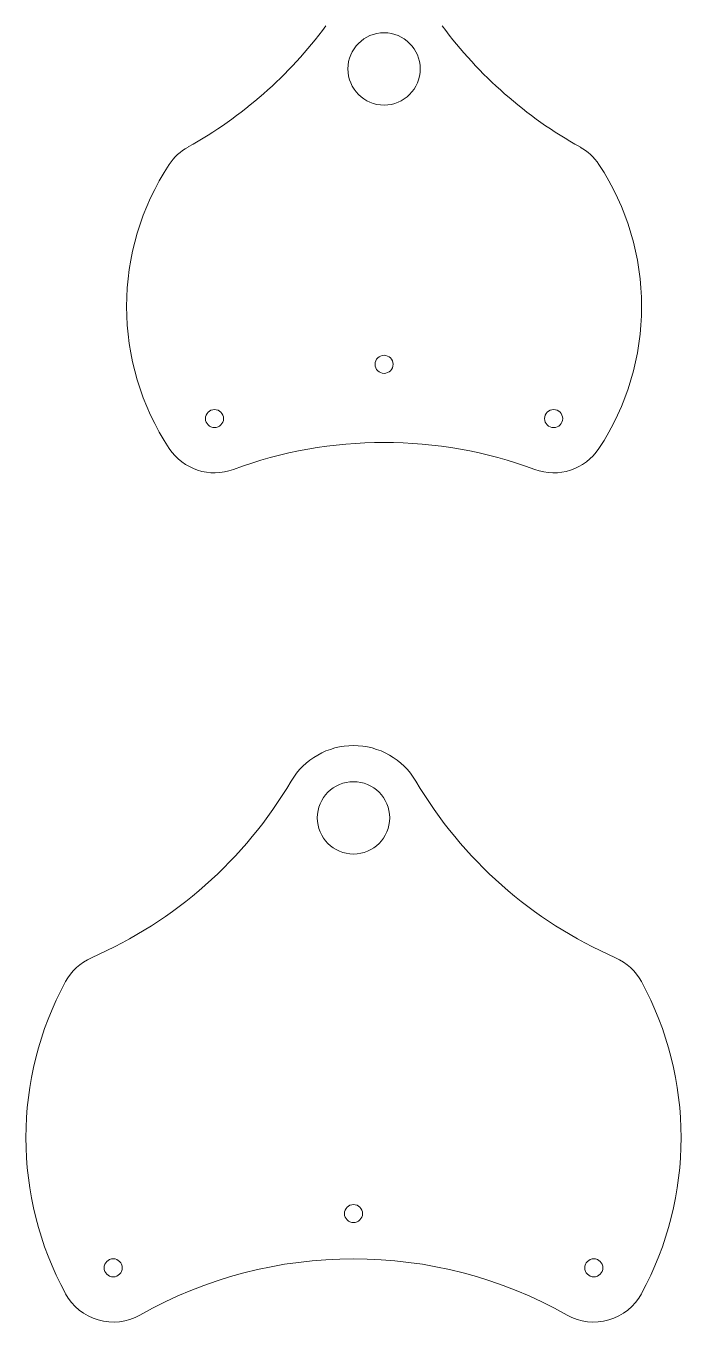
# Model space of a CAD drawing. Header units: inches. Extents: x 0 to 44.3, y 0 to 33.7.
# Drawn here: x 20.53 to 24.1, y 10.95 to 18.01 of the extents above; entities that cross this region are included whole.
import ezdxf

# ---------------------------------------------------------------- set-up
doc = ezdxf.new("R2010")
doc.units = ezdxf.units.IN
doc.header["$MEASUREMENT"] = 0

msp = doc.modelspace()

# ---------------------------------------------------------------- linework, layer by layer
at = {"color": 7, "linetype": 'Continuous', "lineweight": 15}
for centre, radius in [((22.4826, 17.7715), 0.1969), ((22.4826, 16.1633), 0.0492), ((21.5596, 15.868), 0.0492), ((23.4056, 15.868), 0.0492), ((22.3162, 13.6943), 0.1969), ((22.3162, 11.5399), 0.0492), ((21.0081, 11.2446), 0.0492), ((23.6243, 11.2446), 0.0492)]:
    msp.add_circle(centre, radius, dxfattribs=at)
for centre, radius, start, end in [((20.267, 19.4104), 2.3622, 299.10567, 323.50967), ((24.6982, 19.4104), 2.3622, 216.49033, 240.89433), ((21.5596, 17.0884), 0.2953, 119.10567, 146.52879), ((23.4056, 17.0884), 0.2953, 33.47121, 60.89433), ((22.4826, 16.4782), 1.4017, 146.52879, 213.47121), ((22.4826, 16.4782), 1.4017, 326.52879, 33.47121), ((22.4826, 13.3759), 2.3622, 69.67703, 110.32297), ((21.5596, 15.868), 0.2953, 213.47121, 290.32297), ((23.4056, 15.868), 0.2953, 249.67703, 326.52879), ((22.3162, 13.6943), 0.3937, 30.5994, 149.4006), ((19.944, 15.0971), 2.3622, 293.60217, 329.4006), ((24.6883, 15.0971), 2.3622, 210.5994, 246.39783), ((21.0081, 12.6619), 0.2953, 113.60217, 151.55393), ((23.6243, 12.6619), 0.2953, 28.44607, 66.39783), ((22.3162, 11.9533), 1.783, 151.55393, 208.44607), ((22.3162, 11.9533), 1.783, 331.55393, 28.44607), ((22.3162, 8.9314), 2.3622, 60.51187, 119.48813), ((21.0081, 11.2446), 0.2953, 208.44607, 299.48813), ((23.6243, 11.2446), 0.2953, 240.51187, 331.55393)]:
    msp.add_arc(centre, radius, start, end, dxfattribs=at)

doc.saveas('drawing.dxf')
